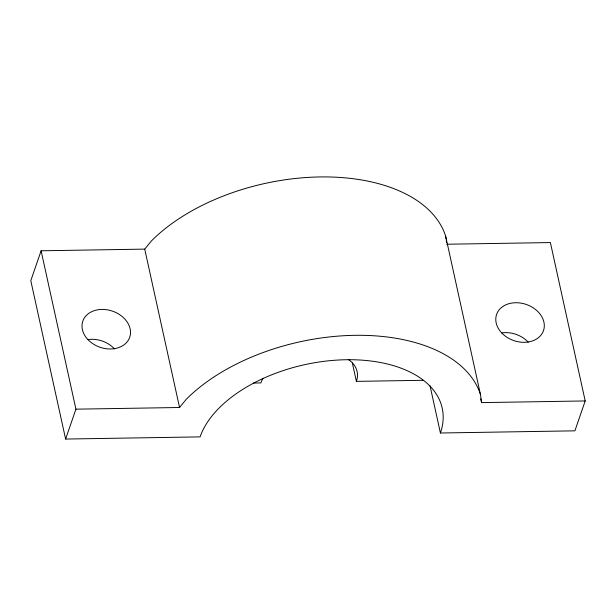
<?xml version="1.0" encoding="UTF-8"?>
<svg xmlns="http://www.w3.org/2000/svg" width="616" height="616" viewBox="0 0 616 616"><rect width="100%" height="100%" fill="white"/><g stroke="black" fill="none" stroke-linecap="round" stroke-linejoin="round"><path stroke-width="0.92" d="M585.2 400.947L481.573 402.618L480.495 394.648L445.676 236.259A165.381 95.326 -12.4 0 0 319.781 176.946A165.381 95.326 -12.4 0 0 151.344 241.018L144.729 249.118L41.103 250.789L30.8 280.673L65.619 439.054L200.1 436.883A124.863 71.972 -12.4 0 1 346.192 359.736A124.863 71.972 -12.4 0 1 440.417 433.002L574.897 430.83L585.2 400.947L550.381 242.565L446.754 244.236M65.619 439.054L75.922 409.17L41.103 250.789M75.922 409.17L179.549 407.499L186.171 399.399A165.381 95.326 -12.4 0 1 354.6 335.327A165.381 95.326 -12.4 0 1 480.495 394.648M253.284 383.044L260.907 382.921A49.611 28.598 -12.4 0 1 263.109 378.232M348.256 359.428A49.611 28.598 -12.4 0 1 356.395 381.373L423.092 380.303M480.75 398.868L481.573 402.618M430.03 385.762L440.417 433.002M352.344 362.963L356.395 381.373M144.729 249.118L179.549 407.499M445.676 236.259L446.038 238.923M446.277 240.694L446.515 242.465M88.088 339.57A24.809 19.119 19 0 1 114.453 348.856M501.878 332.894A24.809 19.119 19 0 1 528.235 342.18M87.765 339.439A24.809 19.119 19 0 0 129.106 338.769A24.809 19.119 19 0 0 101.902 309.409A24.809 19.119 19 0 0 87.765 339.439M501.547 332.755A24.809 19.119 19 0 0 542.896 332.093A24.809 19.119 19 0 0 515.692 302.726A24.809 19.119 19 0 0 501.547 332.755"/></g></svg>
